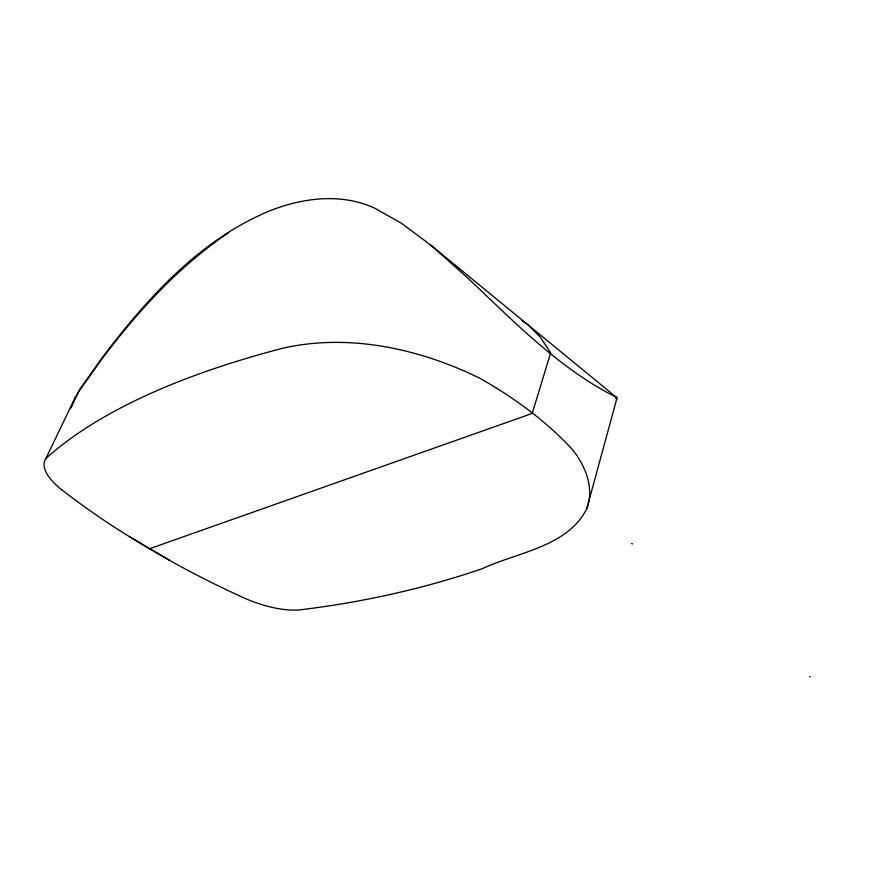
<?xml version="1.0" encoding="UTF-8"?>
<svg xmlns="http://www.w3.org/2000/svg" width="881" height="881" viewBox="0 0 881 881"><rect width="100%" height="100%" fill="white"/><g stroke="black" fill="none" stroke-linecap="round" stroke-linejoin="round"><path stroke-width="1.32" d="M149.241 548.588L169.526 560.316A512.555 253.409 19.7 0 0 244.147 597.979A58.179 22.047 20.1 0 0 299.969 609.861C362.003 602.329 423.365 588.871 482.491 568.608C517.742 552.134 567.43 546.958 586.768 508.744L617.041 397.838L430.886 245.204L401.417 223.245L374.91 208.301C341.696 192.752 302.943 197.718 269.817 210.801L268.32 211.44C199.073 240.678 147.468 298.042 102.912 356.684L79.664 389.457L70.579 408.366M586.768 508.744C594.653 488.272 585.491 466.126 572.694 449.839C546.396 421.184 514.13 397.849 480.453 378.566C420.182 348.854 349.845 333.194 283.308 348.094A1310.763 419.741 8.6 0 0 47.012 457.459A63.784 24.734 23 0 0 62.276 490.199M71.394 406.934L73.652 400.855M74.632 398.741L78.387 392.1L101.645 359.327C137.755 311.467 178.744 266.216 228.796 232.606M45.471 459.353L75.182 397.584M149.539 548.753L532.201 413.442L550.68 352.807L540.405 337.291L528.248 324.946L521.871 320.684M809.672 676.564L810.267 676.641M631.622 543.643L632.47 543.863M615.764 398.608L616.898 398.917M616.755 397.452C559.072 368.864 512.896 320.354 466.346 276.722L430.886 245.204M62.287 490.199A514.735 255.138 19.9 0 0 129.683 536.826L169.526 560.316M149.836 548.929L129.683 536.826"/></g></svg>
